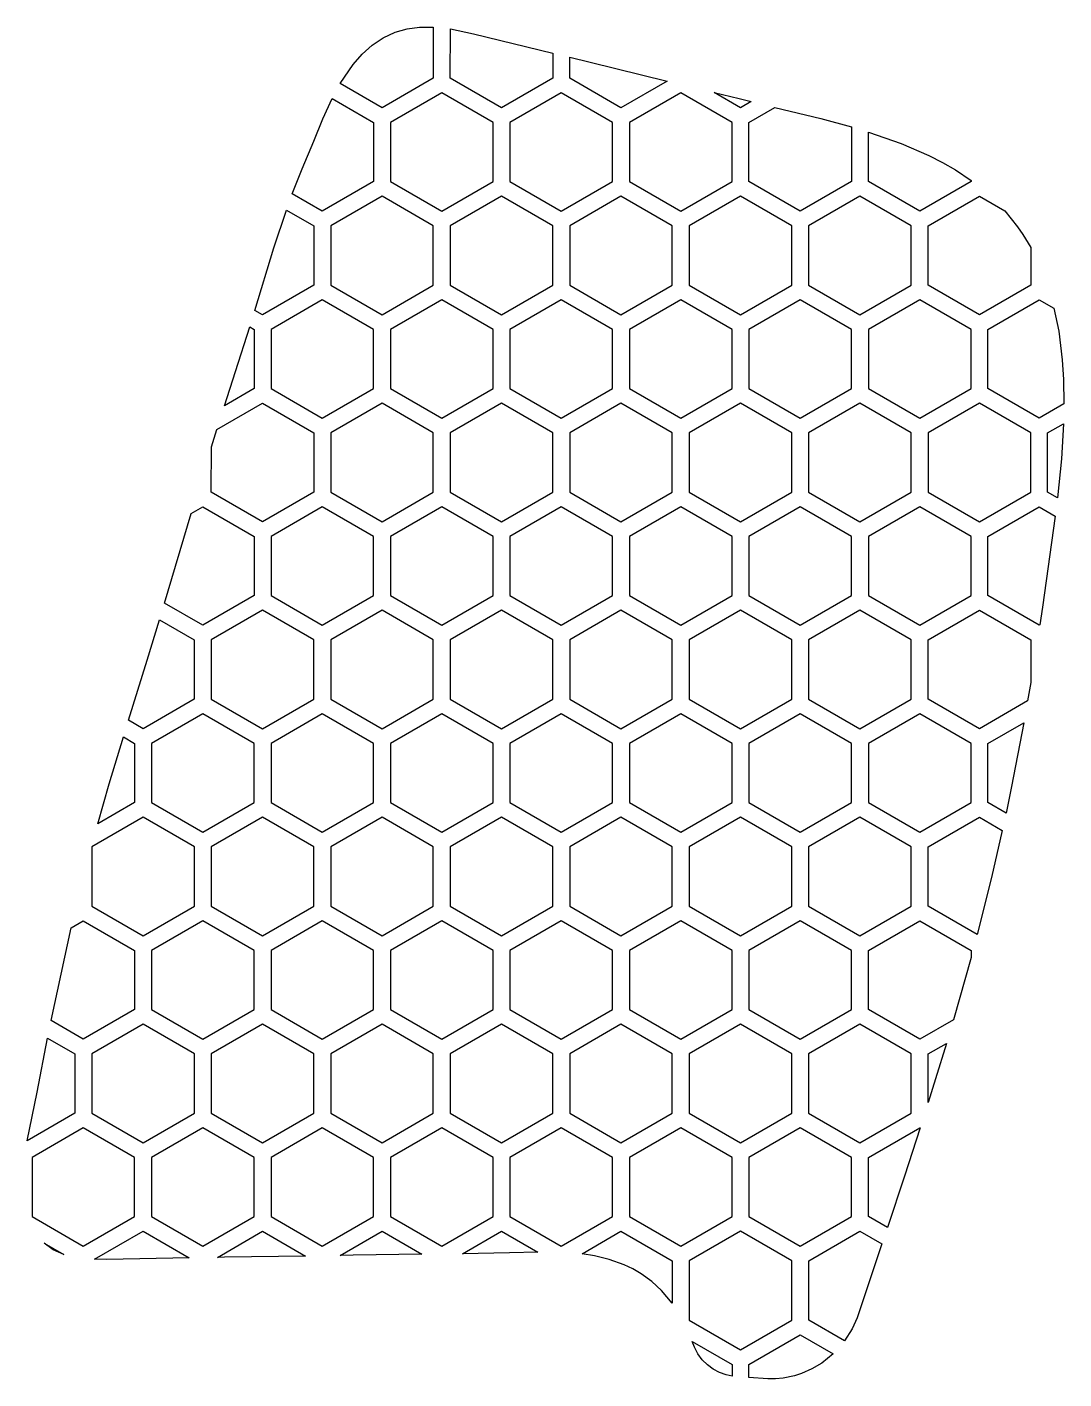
# Model space of a CAD drawing. Header units: millimetres. Extents: x 166.6 to 197.3, y -127.9 to -88.
import ezdxf

# ---------------------------------------------------------------- set-up
doc = ezdxf.new("R2010")
doc.units = ezdxf.units.MM

# ---------------------------------------------------------------- blocks, each defined once
blk = doc.blocks.new('HEX')
blk.add_lwpolyline([(1.516, 0.875), (0, 1.75), (-1.516, 0.875), (-1.516, -0.875), (0, -1.75), (1.516, -0.875)], close=True)

msp = doc.modelspace()

# ---------------------------------------------------------------- linework, layer by layer
for points in [[(175.895, -89.633), (176.279, -89.069), (176.546, -88.765), (176.841, -88.5), (177.167, -88.281), (177.526, -88.114), (177.873, -88.014), (178.246, -87.965), (178.651, -87.965), (178.651, -89.474), (177.135, -90.349), (175.895, -89.633)], [(179.155, -88.022), (179.835, -88.163), (182.182, -88.735), (182.182, -89.474), (180.666, -90.349), (179.151, -89.474), (179.155, -88.022)], [(182.682, -88.857), (183.285, -89.005), (185.563, -89.561), (184.197, -90.349), (182.682, -89.474), (182.682, -88.857)], [(175.124, -91.342), (175.384, -90.674), (175.657, -90.073), (176.885, -90.782), (176.885, -92.532), (175.37, -93.407), (174.48, -92.894), (174.771, -92.151), (175.124, -91.342)], [(186.948, -89.899), (187.685, -90.079), (188.045, -90.167), (187.728, -90.349), (186.948, -89.899)], [(188.747, -90.338), (190.098, -90.671), (191.009, -90.917), (191.009, -92.532), (189.494, -93.407), (187.978, -92.532), (187.978, -90.782), (188.747, -90.338)], [(191.509, -91.067), (192.477, -91.404), (193.299, -91.761), (193.695, -91.965), (194.078, -92.188), (194.541, -92.499), (194.541, -92.532), (193.025, -93.407), (191.509, -92.532), (191.509, -91.067)], [(195.537, -93.396), (195.917, -93.867), (196.075, -94.097), (196.306, -94.483), (196.306, -95.59), (194.791, -96.465), (193.275, -95.59), (193.275, -93.84), (194.791, -92.965), (195.537, -93.396)], [(173.379, -96.336), (173.942, -94.488), (174.308, -93.372), (175.12, -93.84), (175.12, -95.59), (173.604, -96.465), (173.379, -96.336)], [(196.993, -96.276), (197.132, -96.948), (197.239, -97.8), (197.276, -98.378), (197.288, -99.101), (196.556, -99.523), (195.041, -98.648), (195.041, -96.898), (196.556, -96.023), (196.993, -96.276)], [(172.476, -99.155), (172.801, -98.141), (173.227, -96.825), (173.354, -96.898), (173.354, -98.648), (172.476, -99.155)], [(172.095, -100.369), (172.254, -99.861), (173.604, -99.081), (175.12, -99.956), (175.12, -101.706), (173.604, -102.581), (172.088, -101.706), (172.095, -100.369)], [(197.276, -99.685), (197.213, -100.727), (197.097, -101.874), (196.806, -101.706), (196.806, -99.956), (197.276, -99.685)], [(170.705, -104.985), (171.495, -102.338), (171.838, -102.139), (173.354, -103.014), (173.354, -104.764), (171.838, -105.639), (170.705, -104.985)], [(197.03, -102.413), (196.656, -105.105), (196.577, -105.627), (196.556, -105.639), (195.041, -104.764), (195.041, -103.014), (196.556, -102.139), (197.03, -102.413)], [(196.306, -107.329), (196.213, -107.876), (194.791, -108.698), (193.275, -107.823), (193.275, -106.073), (194.791, -105.198), (196.306, -106.073), (196.306, -107.329)], [(169.642, -108.449), (170.19, -106.669), (170.555, -105.476), (171.588, -106.073), (171.588, -107.823), (170.073, -108.698), (169.642, -108.449)], [(196.099, -108.519), (195.74, -110.404), (195.577, -111.19), (195.041, -110.881), (195.041, -109.131), (196.099, -108.519)], [(168.732, -111.51), (169.074, -110.324), (169.491, -108.939), (169.823, -109.131), (169.823, -110.881), (168.732, -111.51)], [(195.466, -111.703), (195.146, -113.097), (194.724, -114.775), (193.275, -113.939), (193.275, -112.189), (194.791, -111.314), (195.466, -111.703)], [(167.354, -117.321), (167.944, -114.582), (168.307, -114.372), (169.823, -115.247), (169.823, -116.997), (168.307, -117.872), (167.354, -117.321)], [(194.541, -115.46), (194.02, -117.297), (193.025, -117.872), (191.509, -116.997), (191.509, -115.247), (193.025, -114.372), (194.541, -115.247), (194.541, -115.46)], [(166.644, -120.87), (166.948, -119.432), (167.252, -117.839), (168.057, -118.305), (168.057, -120.055), (166.644, -120.87)], [(193.813, -117.994), (193.494, -119.039), (193.275, -119.738), (193.275, -118.305), (193.813, -117.994)], [(193.034, -120.493), (192.572, -121.917), (192.07, -123.436), (191.509, -123.113), (191.509, -121.363), (193.025, -120.488), (193.034, -120.493)], [(171.432, -124.33), (169.005, -124.377), (168.636, -124.375), (170.073, -123.546), (171.432, -124.33)], [(174.871, -124.277), (172.478, -124.314), (172.268, -124.317), (173.604, -123.546), (174.871, -124.277)], [(178.314, -124.226), (176.283, -124.256), (175.894, -124.262), (177.135, -123.546), (178.314, -124.226)], [(181.739, -124.165), (180.901, -124.188), (179.517, -124.209), (180.666, -123.546), (181.739, -124.165)], [(185.713, -125.668), (185.394, -125.297), (185.106, -125.032), (184.794, -124.802), (184.546, -124.656), (184.288, -124.535), (183.845, -124.377), (183.414, -124.269), (183.047, -124.21), (184.197, -123.546), (185.713, -124.421), (185.713, -125.668)], [(191.909, -123.92), (191.175, -126.099), (191.028, -126.424), (190.803, -126.782), (189.744, -126.171), (189.744, -124.421), (191.259, -123.546), (191.909, -123.92)], [(167.734, -124.234), (167.414, -124.091), (167.148, -123.896), (167.734, -124.234)], [(190.467, -127.165), (190.128, -127.44), (189.841, -127.613), (189.535, -127.748), (189.322, -127.817), (188.992, -127.886), (188.766, -127.908), (188.536, -127.91), (187.978, -127.87), (187.978, -127.479), (189.494, -126.604), (190.467, -127.165)], [(187.478, -127.826), (187.308, -127.789), (187.108, -127.717), (186.921, -127.617), (186.75, -127.491), (186.599, -127.341), (186.47, -127.168), (186.366, -126.975), (186.301, -126.799), (187.478, -127.479), (187.478, -127.826)]]:
    msp.add_lwpolyline(points, close=True)

# ---------------------------------------------------------------- block references
for p in [(178.901, -91.657), (182.432, -91.657), (185.963, -91.657), (177.135, -94.715), (180.666, -94.715), (184.197, -94.715), (187.728, -94.715), (191.259, -94.715), (175.37, -97.773), (178.901, -97.773), (182.432, -97.773), (185.963, -97.773), (189.494, -97.773), (193.025, -97.773), (177.135, -100.831), (180.666, -100.831), (184.197, -100.831), (187.728, -100.831), (191.259, -100.831), (194.791, -100.831), (175.37, -103.889), (178.901, -103.889), (182.432, -103.889), (185.963, -103.889), (189.494, -103.889), (193.025, -103.889), (173.604, -106.948), (177.135, -106.948), (180.666, -106.948), (184.197, -106.948), (187.728, -106.948), (191.259, -106.948), (171.838, -110.006), (175.37, -110.006), (178.901, -110.006), (182.432, -110.006), (185.963, -110.006), (189.494, -110.006), (193.025, -110.006), (170.073, -113.064), (173.604, -113.064), (177.135, -113.064), (180.666, -113.064), (184.197, -113.064), (187.728, -113.064), (191.259, -113.064), (171.838, -116.122), (175.37, -116.122), (178.901, -116.122), (182.432, -116.122), (185.963, -116.122), (189.494, -116.122), (170.073, -119.18), (173.604, -119.18), (177.135, -119.18), (180.666, -119.18), (184.197, -119.18), (187.728, -119.18), (191.259, -119.18), (168.307, -122.238), (171.838, -122.238), (175.37, -122.238), (178.901, -122.238), (182.432, -122.238), (185.963, -122.238), (189.494, -122.238), (187.728, -125.296)]:
    msp.add_blockref('HEX', p)

doc.saveas('drawing.dxf')
